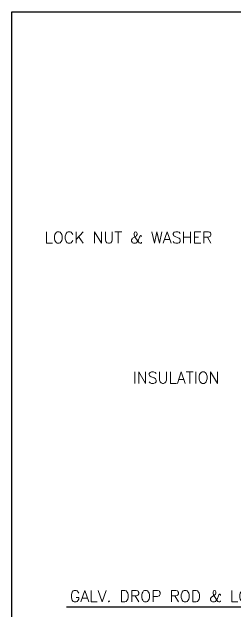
# Model space of a CAD drawing. Extents: x 462150 to 608263, y 35809 to 85242.
# Drawn here: x 462440 to 466866, y 73307 to 85242 of the extents above; entities that cross this region are included whole.
import ezdxf

# ---------------------------------------------------------------- set-up
doc = ezdxf.new("R2010")
doc.units = 0
doc.header["$LTSCALE"] = 500
doc.header["$MEASUREMENT"] = 0
for name, color, linetype in [('L', 7, 'Continuous'), ('MLEROY80', 2, 'Continuous'), ('Text', 50, 'Continuous')]:
    doc.layers.add(name, color=color, linetype=linetype)
doc.styles.add('ROMANC', font='romans.shx', dxfattribs={"width": 0.65, "height": 200})

msp = doc.modelspace()

# ---------------------------------------------------------------- linework, layer by layer
at = {"layer": 'L'}
msp.add_lwpolyline([(468370.1, 75229.1), (468615.1, 73363), (463526, 73363)], dxfattribs=at)
at = {"layer": 'MLEROY80'}
msp.add_lwpolyline([(481921.4, 66100.5), (462439.6, 66100.5), (462439.6, 85242.3), (481921.4, 85242.3)], close=True, dxfattribs=at)

# ---------------------------------------------------------------- texts
at = {"layer": 'Text', "style": 'ROMANC'}
for s, p in [('LOCK NUT & WASHER', (463086.9, 80627)), ('INSULATION', (464847.8, 77830.6)), ('GALV. DROP ROD & LOCK', (463593.4, 73468.6))]:
    msp.add_text(s, height=230.4, dxfattribs=at).set_placement(p)

doc.saveas('drawing.dxf')
